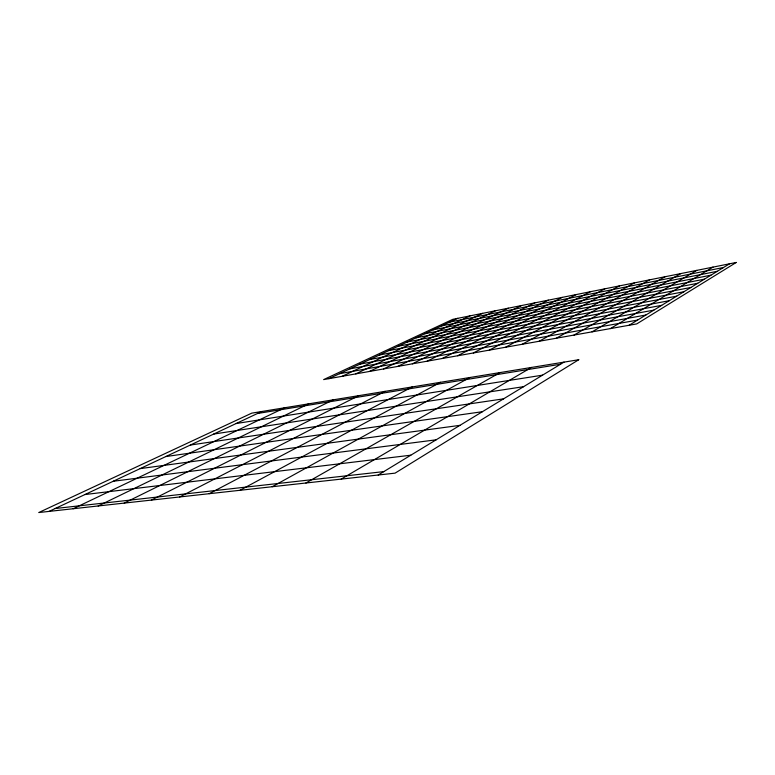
<?xml version="1.0" encoding="UTF-8"?>
<svg xmlns="http://www.w3.org/2000/svg" width="775" height="775" viewBox="0 0 775 775"><rect width="100%" height="100%" fill="white"/><g stroke="black" fill="none" stroke-linecap="round" stroke-linejoin="round"><path stroke-width="1.16" d="M629.116 325.267L729.556 263.8M378.2 475.017L564.006 362.119M610.38 328.6L713.019 267.113M341.184 479.105L531.398 367.447M592.023 331.865L696.773 270.378M574.033 335.062L680.799 273.585M305.892 483.009L499.982 372.581M556.411 338.2L665.095 276.733M539.129 341.271L649.653 279.833M272.19 486.739L469.698 377.532M522.195 344.284L634.463 282.875M239.979 490.294L440.481 382.308M505.591 347.239L619.525 285.878M489.306 350.135L604.829 288.823M209.163 493.704L412.281 386.919M473.331 352.974L590.376 291.729M457.657 355.764L576.145 294.577M179.645 496.969L385.039 391.365M442.283 358.496L562.146 297.387M151.358 500.098L358.709 395.667M427.19 361.189L548.371 300.148M412.368 363.824L534.808 302.87M124.223 503.091L333.26 399.832M397.827 366.41L521.459 305.553M383.538 368.948L508.313 308.188M98.173 505.978L308.624 403.853M369.51 371.438L495.37 310.785M73.131 508.749L284.783 407.747M355.735 373.889L482.622 313.342M342.201 376.301L470.067 315.861M328.9 378.665L457.696 318.351M49.057 511.403L261.688 411.525M449.723 322.08L723.501 267.501M441.585 325.897L717.292 271.298M433.273 329.782L710.937 275.193M424.787 333.763L704.417 279.184M416.127 337.823L697.742 283.272M407.272 341.969L690.893 287.457M398.224 346.202L683.87 291.758M388.972 350.532L676.662 296.166M379.517 354.96L669.261 300.7M369.859 359.484L661.666 305.35M359.968 364.114L653.858 310.126M349.854 368.852L645.837 315.037M339.498 373.705L637.592 320.075M257.523 413.482L560.528 364.24M236.104 423.547L542.548 375.158M213.726 434.058L523.59 386.677M190.33 445.044L503.576 398.844M165.831 456.552L482.389 411.709M140.168 468.613L459.953 425.349M113.227 481.265L436.131 439.822M84.94 494.547L410.798 455.206M55.19 508.526L383.809 471.607M578.751 359.716L395.066 473.147L38.75 512.546L251.759 413.143L578.751 359.716M736.25 262.454L636.721 323.911L323.64 379.605L452.803 319.329L736.25 262.454"/></g></svg>
